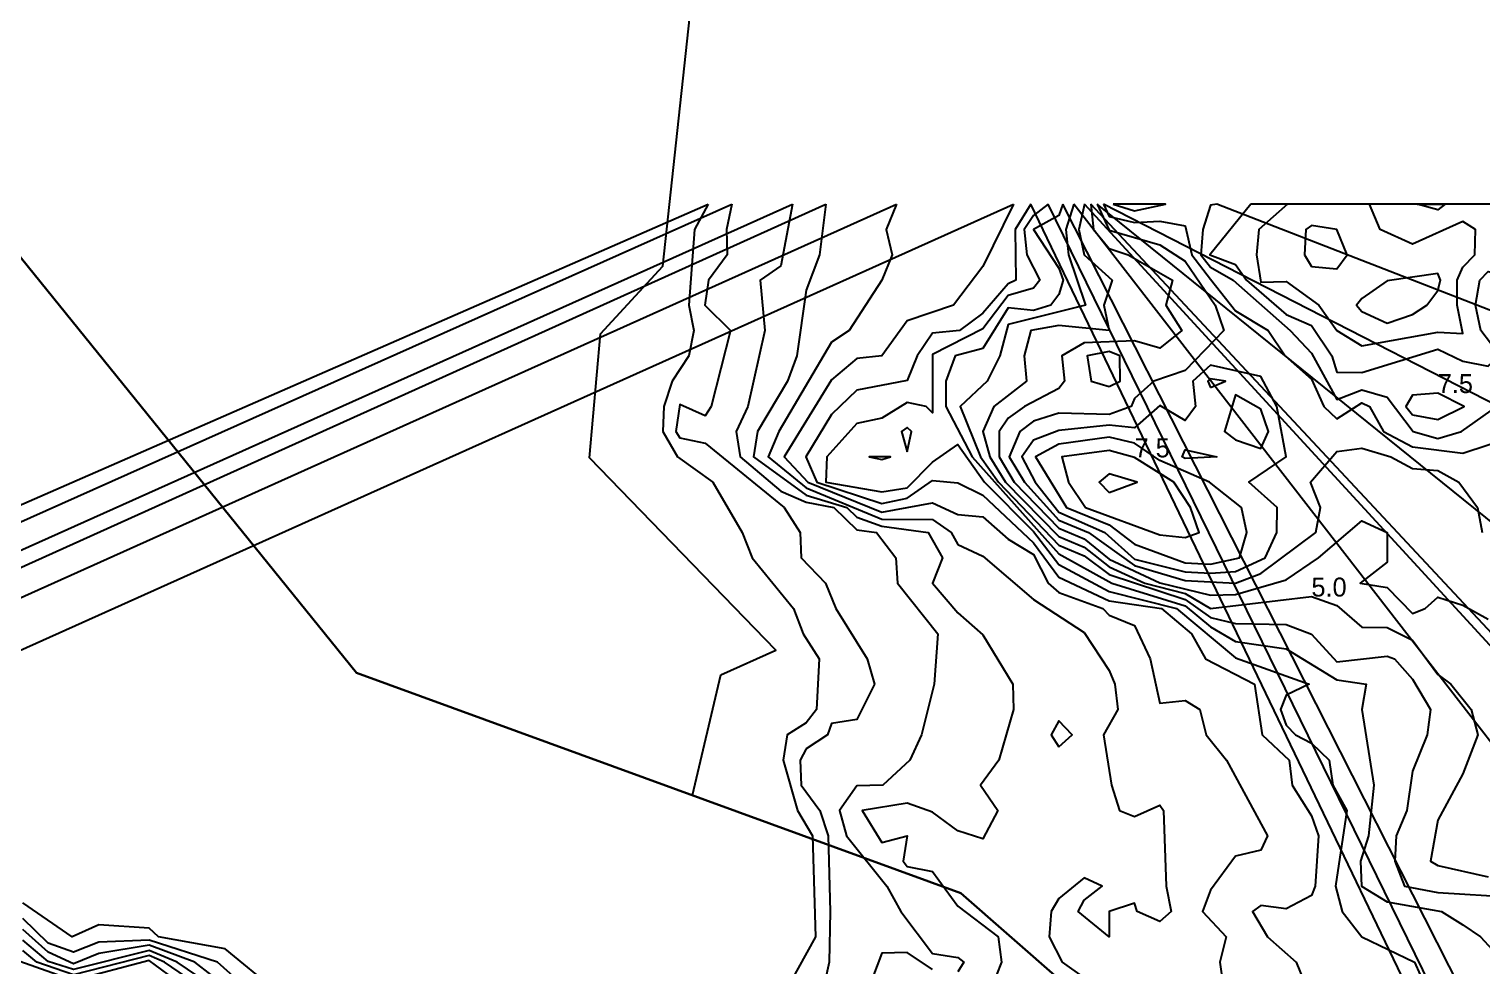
# Model space of a CAD drawing. Header units: metres. Extents: x 304729 to 308942, y 6403920 to 6405836.
# Drawn here: x 305548.5 to 305663.5, y 6404519.7 to 6404593.9 of the extents above; entities that cross this region are included whole.
import ezdxf

# ---------------------------------------------------------------- set-up
doc = ezdxf.new("R2010")
doc.units = ezdxf.units.M
for name, color, linetype in [('FASTIGHETSGRANSER', 7, 'Continuous'), ('HOJDKURVOR_GRUND', 4, 'Continuous'), ('HOJDKURVOR_STOD', 6, 'Continuous'), ('HOJDKURVOR_TEXT', 2, 'Continuous'), ('LILLEBY_4_8', 5, 'Continuous')]:
    doc.layers.add(name, color=color, linetype=linetype)

msp = doc.modelspace()

# ---------------------------------------------------------------- linework, layer by layer
at = {"layer": 'FASTIGHETSGRANSER'}
for points in [[(305194.17, 6404796.311), (305248.461, 6404753.573), (305425.875, 6404616.253), (305445.572, 6404610.011), (305510.987, 6404589.282), (305538.828, 6404586.862), (305574.392, 6404542.914), (305622.258, 6404525.46), (305693.017, 6404463.466), (305695.515, 6404461.196), (305692.317, 6404450.639), (305682.784, 6404419.603), (305707.41, 6404408.206), (305733.318, 6404395.966)], [(305445.574, 6404610.012), (305510.987, 6404589.283), (305538.828, 6404586.862), (305574.391, 6404542.915), (305601.008, 6404533.208), (305603.235, 6404542.736), (305607.611, 6404544.687), (305592.847, 6404559.923), (305593.711, 6404569.75), (305598.666, 6404575.105), (305604.5, 6404629.316)]]:
    msp.add_lwpolyline(points, dxfattribs=at)
at = {"layer": 'HOJDKURVOR_GRUND'}
for points in [[(305150, 6404377.12, 0.5), (305604.11, 6404580, 0.5)], [(305150, 6404374.18, 1), (305608.92, 6404580, 1)], [(305150, 6404371.71, 1.5), (305611.57, 6404580, 1.5)], [(305150, 6404370.1, 2), (305617.14, 6404580, 2)], [(305604.11, 6404580, 0.5), (305603.7, 6404578, 0.5), (305603.75, 6404576, 0.5), (305602.26, 6404574, 0.5), (305601.97, 6404572, 0.5), (305604, 6404570, 0.5), (305602.49, 6404564, 0.5), (305602, 6404563.25, 0.5), (305600, 6404564.15, 0.5), (305599.69, 6404562, 0.5), (305600, 6404561.52, 0.5), (305602, 6404561.09, 0.5), (305608.27, 6404556, 0.5), (305609.53, 6404554, 0.5), (305609.6, 6404552, 0.5), (305611.53, 6404550, 0.5), (305612.35, 6404548, 0.5), (305614.84, 6404544, 0.5), (305615.4, 6404542, 0.5), (305614, 6404539.2, 0.5), (305612, 6404538.89, 0.5), (305611.7, 6404538, 0.5), (305610, 6404536.88, 0.5), (305609.52, 6404536, 0.5), (305609.6, 6404534, 0.5), (305611.08, 6404532, 0.5), (305611.73, 6404530, 0.5), (305611.91, 6404524, 0.5), (305611.81, 6404520, 0.5), (305610.5, 6404514, 0.5)], [(305608.92, 6404580, 1), (305608, 6404575.12, 1), (305606.36, 6404574, 1), (305606.72, 6404570, 1), (305605.38, 6404564, 1), (305604.47, 6404562, 1), (305604.78, 6404560, 1), (305608, 6404557.28, 1), (305610, 6404556.42, 1), (305612.2, 6404556, 1), (305614, 6404554.22, 1), (305615.57, 6404554, 1), (305617.11, 6404552, 1), (305617.23, 6404550, 1), (305620.42, 6404546, 1), (305620.13, 6404542, 1), (305619.12, 6404538, 1), (305618.22, 6404536, 1), (305616.07, 6404534, 1), (305614, 6404533.96, 1), (305612.63, 6404532, 1), (305613.2, 6404530, 1), (305616.38, 6404526, 1), (305617.49, 6404524, 1), (305620, 6404520.69, 1), (305622, 6404520.36, 1), (305622.48, 6404520, 1), (305622, 6404519.24, 1)], [(305611.57, 6404580, 1.5), (305611.06, 6404576, 1.5), (305610, 6404573.2, 1.5), (305609.27, 6404568, 1.5), (305608.53, 6404566, 1.5), (305606.14, 6404562, 1.5), (305605.83, 6404560, 1.5), (305610, 6404556.98, 1.5), (305613.21, 6404556, 1.5), (305614, 6404555.22, 1.5), (305616, 6404554.52, 1.5), (305619.65, 6404554, 1.5), (305620.79, 6404552, 1.5), (305620, 6404550, 1.5), (305622, 6404547.66, 1.5), (305624, 6404545.9, 1.5), (305626.36, 6404542, 1.5), (305626.41, 6404540, 1.5), (305625.25, 6404536, 1.5), (305623.8, 6404534, 1.5), (305625.17, 6404532, 1.5), (305624, 6404529.75, 1.5), (305622, 6404530.4, 1.5), (305620, 6404531.87, 1.5), (305618, 6404532.58, 1.5), (305614.44, 6404532, 1.5), (305616, 6404529.47, 1.5), (305618, 6404530, 1.5), (305617.69, 6404528, 1.5), (305618, 6404527.56, 1.5), (305620, 6404527.17, 1.5), (305622, 6404524.44, 1.5), (305625.2, 6404522, 1.5), (305625.47, 6404520, 1.5), (305624.67, 6404518, 1.5)], [(305617.14, 6404580, 2), (305616.33, 6404578, 2), (305616.8, 6404576, 2), (305616, 6404574, 2), (305613.4, 6404570, 2), (305612, 6404569.07, 2), (305607.83, 6404562, 2), (305607, 6404560, 2), (305610, 6404557.54, 2), (305616, 6404555.07, 2), (305620, 6404555.05, 2), (305621.47, 6404554, 2), (305622, 6404553.06, 2), (305624, 6404552.13, 2), (305628, 6404548.7, 2), (305632, 6404546.1, 2), (305634, 6404543.09, 2), (305634.44, 6404542, 2), (305634.67, 6404540, 2), (305633.54, 6404538, 2), (305634.18, 6404534, 2), (305634.8, 6404532, 2), (305636, 6404531.54, 2), (305638, 6404532.43, 2), (305638.3, 6404532, 2), (305638.5, 6404526, 2), (305638.9, 6404524, 2), (305638, 6404523.22, 2), (305636.2, 6404524, 2), (305636, 6404524.67, 2), (305634, 6404524, 2), (305634, 6404522, 2), (305631.53, 6404524, 2), (305632, 6404524.89, 2), (305633.43, 6404526, 2), (305632, 6404526.67, 2), (305630, 6404525.04, 2), (305629.4, 6404524, 2), (305629.24, 6404522, 2), (305630.27, 6404520, 2), (305632, 6404518.75, 2)], [(305627.78, 6404580, 3), (305626.54, 6404578, 3), (305626.61, 6404574, 3), (305626, 6404573.69, 3), (305624, 6404571.39, 3), (305622.14, 6404570, 3), (305620, 6404569.8, 3), (305618.8, 6404568, 3), (305618, 6404566.06, 3), (305614, 6404565.28, 3), (305612, 6404563.35, 3), (305609.97, 6404560, 3), (305610.84, 6404558, 3), (305616, 6404556.3, 3), (305618, 6404556.72, 3), (305620, 6404558.14, 3), (305622, 6404557.95, 3), (305624, 6404556.97, 3), (305628, 6404553.2, 3), (305630, 6404550.48, 3), (305634, 6404548.59, 3), (305638.14, 6404548, 3), (305640.5, 6404546, 3), (305641.62, 6404544, 3), (305645.5, 6404542, 3), (305646.09, 6404538, 3), (305648.24, 6404536, 3), (305648.48, 6404534, 3), (305650, 6404531.58, 3), (305650.55, 6404530, 3), (305650.29, 6404526, 3), (305650, 6404525.28, 3), (305648, 6404524.21, 3), (305646, 6404524.48, 3), (305645.33, 6404524, 3), (305646.52, 6404522, 3), (305648.78, 6404520, 3), (305649.61, 6404518, 3)], [(305629.15, 6404580, 3.5), (305628, 6404579.1, 3.5), (305627.26, 6404578, 3.5), (305627.47, 6404576, 3.5), (305628.49, 6404574, 3.5), (305628, 6404573.37, 3.5), (305626, 6404572.78, 3.5), (305624, 6404570.13, 3.5), (305620, 6404568.1, 3.5), (305620, 6404563.5, 3.5), (305619.5, 6404564, 3.5), (305618, 6404564.31, 3.5), (305616, 6404563.07, 3.5), (305614, 6404562.65, 3.5), (305611.63, 6404560, 3.5), (305611.56, 6404558, 3.5), (305616, 6404557.23, 3.5), (305618, 6404557.54, 3.5), (305620, 6404559.57, 3.5), (305622, 6404560.99, 3.5), (305624.12, 6404558, 3.5), (305628, 6404554.09, 3.5), (305630, 6404551.48, 3.5), (305634, 6404549.35, 3.5), (305639.33, 6404548, 3.5), (305644, 6404544.1, 3.5), (305649.82, 6404542, 3.5), (305648, 6404541.13, 3.5), (305647.55, 6404540, 3.5), (305648, 6404538.76, 3.5), (305648.73, 6404538, 3.5), (305650, 6404537.33, 3.5), (305651.4, 6404536, 3.5), (305651.7, 6404534, 3.5), (305652.8, 6404532, 3.5), (305651.9, 6404526, 3.5), (305652.44, 6404524, 3.5), (305654, 6404522, 3.5), (305658.17, 6404520, 3.5), (305659.07, 6404518, 3.5)], [(305630.33, 6404580, 4), (305630, 6404579.1, 4), (305627.99, 6404578, 4), (305630, 6404574.94, 4), (305630.36, 6404574, 4), (305630, 6404572.86, 4), (305629.37, 6404572, 4), (305628, 6404571.6, 4), (305626, 6404571.81, 4), (305624, 6404568.57, 4), (305621.81, 6404568, 4), (305621.07, 6404566, 4), (305621.06, 6404564, 4), (305623.13, 6404560, 4), (305630, 6404552.33, 4), (305634.19, 6404550, 4), (305640, 6404548.21, 4), (305642, 6404546.54, 4), (305644, 6404545.38, 4), (305648, 6404544.79, 4), (305652, 6404542.34, 4), (305654.33, 6404542, 4), (305654, 6404540, 4), (305654.93, 6404534, 4), (305654.52, 6404530, 4), (305653.89, 6404528, 4), (305653.96, 6404526, 4), (305656, 6404524.76, 4), (305660.29, 6404524, 4), (305662, 6404522.96, 4), (305663.38, 6404522, 4), (305665.23, 6404520, 4)], [(305631.2, 6404580, 4.5), (305630.56, 6404578, 4.5), (305630.78, 6404576, 4.5), (305632.12, 6404572, 4.5), (305626, 6404570.48, 4.5), (305625.33, 6404568, 4.5), (305624.34, 6404566, 4.5), (305622.18, 6404564, 4.5), (305623.8, 6404560, 4.5), (305625.22, 6404558, 4.5), (305630, 6404553.01, 4.5), (305632, 6404552.17, 4.5), (305634, 6404550.7, 4.5), (305640, 6404548.7, 4.5), (305642, 6404547.27, 4.5), (305644, 6404546.8, 4.5), (305648, 6404546.73, 4.5), (305650, 6404545.95, 4.5), (305652, 6404543.77, 4.5), (305656, 6404544.21, 4.5), (305656.59, 6404544, 4.5), (305658, 6404542.4, 4.5), (305659.44, 6404540, 4.5), (305659.17, 6404538, 4.5), (305658, 6404535.11, 4.5), (305657.55, 6404532, 4.5), (305656.7, 6404530, 4.5), (305656.61, 6404528, 4.5), (305657.36, 6404526, 4.5), (305660, 6404525.51, 4.5), (305666, 6404525.15, 4.5)], [(305632.54, 6404580, 5.5), (305632.75, 6404578, 5.5), (305634, 6404576.49, 5.5), (305635.48, 6404576, 5.5), (305639, 6404574, 5.5), (305638.47, 6404572, 5.5), (305639.75, 6404570, 5.5), (305638, 6404568.6, 5.5), (305636, 6404569.2, 5.5), (305632, 6404569.03, 5.5), (305630.23, 6404568, 5.5), (305630.44, 6404566, 5.5), (305630, 6404565.41, 5.5), (305627.28, 6404564, 5.5), (305626, 6404563.06, 5.5), (305625.28, 6404562, 5.5), (305625.29, 6404560, 5.5), (305626.47, 6404558, 5.5), (305630, 6404554.35, 5.5), (305632, 6404553.52, 5.5), (305634, 6404551.91, 5.5), (305638, 6404550.02, 5.5), (305642, 6404549.04, 5.5), (305644, 6404549.1, 5.5), (305648, 6404550.27, 5.5), (305650.55, 6404552, 5.5), (305654, 6404554.94, 5.5), (305656, 6404554, 5.5), (305656, 6404551.67, 5.5), (305653.86, 6404550, 5.5), (305656, 6404549.67, 5.5), (305658, 6404547.61, 5.5), (305659, 6404548, 5.5), (305660, 6404548.9, 5.5), (305662, 6404548.25, 5.5), (305664, 6404547.14, 5.5)], [(305633.05, 6404580, 6), (305634, 6404577.94, 6), (305638, 6404576.79, 6), (305640, 6404575.5, 6), (305642.39, 6404572, 6), (305643.06, 6404570, 6), (305640, 6404566.83, 6), (305637.53, 6404566, 6), (305636, 6404564.63, 6), (305635.73, 6404564, 6), (305634, 6404563.36, 6), (305630, 6404563.47, 6), (305628, 6404562.84, 6), (305626.92, 6404562, 6), (305626.06, 6404560, 6), (305627.28, 6404558, 6), (305630, 6404554.99, 6), (305632.36, 6404554, 6), (305636, 6404551.39, 6), (305640, 6404550.22, 6), (305644, 6404550, 6), (305646, 6404550.77, 6), (305650.35, 6404554, 6), (305650.72, 6404556, 6), (305649.93, 6404558, 6), (305652, 6404560.42, 6), (305654, 6404560.69, 6), (305656.29, 6404560, 6), (305658, 6404559.08, 6), (305660, 6404558.91, 6), (305661.67, 6404558, 6), (305663.14, 6404556, 6), (305663.51, 6404554, 6)], [(305680, 6404471.33, 3), (305627.78, 6404580, 3)], [(305680, 6404476.07, 3.5), (305629.15, 6404580, 3.5)], [(305680, 6404482, 4), (305630.33, 6404580, 4)], [(305680, 6404517, 4.5), (305631.2, 6404580, 4.5)], [(305680, 6404529.17, 5.5), (305632.54, 6404580, 5.5)], [(305680, 6404542.13, 6), (305633.05, 6404580, 6)], [(305633.55, 6404580, 6.5), (305634, 6404579.03, 6.5), (305636, 6404578.55, 6.5), (305638, 6404578.65, 6.5), (305640, 6404578.29, 6.5), (305640.52, 6404576, 6.5), (305642, 6404574.08, 6.5), (305644, 6404571.56, 6.5), (305646.58, 6404570, 6.5), (305647.92, 6404568, 6.5), (305650, 6404566.16, 6.5), (305650.97, 6404564, 6.5), (305652, 6404563.01, 6.5), (305654, 6404564.27, 6.5), (305654.59, 6404564, 6.5), (305655.71, 6404562, 6.5), (305658, 6404560.79, 6.5), (305662, 6404560.29, 6.5), (305666, 6404561.6, 6.5)], [(305680, 6404556.2, 6.5), (305633.55, 6404580, 6.5)], [(305634.31, 6404580, 7), (305636, 6404579.49, 7), (305638.44, 6404580, 7), (305634.31, 6404580, 7)], [(305642.5, 6404580, 7), (305642, 6404579.92, 7), (305641.41, 6404578, 7), (305641.25, 6404576, 7), (305642, 6404575.02, 7), (305643.8, 6404574, 7), (305648.33, 6404570, 7), (305650, 6404568.22, 7), (305652, 6404564.54, 7), (305654, 6404565.31, 7), (305656, 6404564.73, 7), (305658.06, 6404562, 7), (305660, 6404561.45, 7), (305661.88, 6404562, 7), (305664.67, 6404564, 7), (305665.48, 6404566, 7), (305668, 6404567.43, 7), (305670, 6404566.26, 7), (305672, 6404566, 7), (305674, 6404568, 7), (305676, 6404567.8, 7), (305678, 6404565.69, 7), (305680, 6404565.43, 7), (305642.5, 6404580, 7)], [(305648.11, 6404580, 8), (305645.85, 6404578, 8), (305645.64, 6404576, 8), (305646, 6404573.82, 8), (305648, 6404573.88, 8), (305650.58, 6404572, 8), (305652, 6404570, 8), (305654, 6404568.79, 8), (305660, 6404569.87, 8), (305662, 6404569.78, 8), (305661.53, 6404572, 8), (305661.53, 6404574, 8), (305662, 6404575.03, 8), (305662.94, 6404576, 8), (305663, 6404578, 8), (305662, 6404578.64, 8), (305658, 6404576.84, 8), (305655.45, 6404578, 8), (305654.6, 6404580, 8), (305648.11, 6404580, 8)], [(305650, 6404575.07, 8.5), (305652, 6404574.89, 8.5), (305652.83, 6404576, 8.5), (305652, 6404578, 8.5), (305650, 6404578.32, 8.5), (305649.57, 6404578, 8.5), (305649.46, 6404576, 8.5), (305650, 6404575.07, 8.5)], [(305654, 6404571.5, 8.5), (305656, 6404570.59, 8.5), (305658, 6404571.27, 8.5), (305659.15, 6404572, 8.5), (305660, 6404573.16, 8.5), (305660.21, 6404574, 8.5), (305660, 6404574.53, 8.5), (305656, 6404573.94, 8.5), (305654, 6404572.55, 8.5), (305653.56, 6404572, 8.5), (305654, 6404571.5, 8.5)], [(305634, 6404565.58, 6), (305634.87, 6404566, 6), (305634.82, 6404568, 6), (305634, 6404568.33, 6), (305632.26, 6404568, 6), (305632.57, 6404566, 6), (305634, 6404565.58, 6)], [(305636, 6404551.91, 6.5), (305640, 6404550.91, 6.5), (305642, 6404550.78, 6.5), (305644, 6404550.93, 6.5), (305646.33, 6404552, 6.5), (305647.26, 6404554, 6.5), (305647.29, 6404556, 6.5), (305645.04, 6404558, 6.5), (305648, 6404560, 6.5), (305647.27, 6404564, 6.5), (305646, 6404566.36, 6.5), (305642, 6404567.27, 6.5), (305640.61, 6404566, 6.5), (305640.83, 6404564, 6.5), (305640, 6404562.87, 6.5), (305638, 6404564.08, 6.5), (305636, 6404562.31, 6.5), (305634, 6404562.51, 6.5), (305630, 6404562.08, 6.5), (305628, 6404561.31, 6.5), (305627.07, 6404560, 6.5), (305628.14, 6404558, 6.5), (305630, 6404555.63, 6.5), (305633.64, 6404554, 6.5), (305636, 6404551.91, 6.5)], [(305642, 6404565.49, 7), (305643.2, 6404566, 7), (305642, 6404566.19, 7), (305641.79, 6404566, 7), (305642, 6404565.49, 7)], [(305644, 6404561.35, 7), (305646, 6404560.67, 7), (305646.59, 6404562, 7), (305646, 6404563.78, 7), (305644, 6404564.91, 7), (305643.12, 6404562, 7), (305644, 6404561.35, 7)], [(305618, 6404560.4, 4), (305618.33, 6404562, 4), (305618, 6404562.33, 4), (305617.56, 6404562, 4), (305618, 6404560.4, 4)], [(305640, 6404551.6, 7), (305642, 6404551.5, 7), (305644.3, 6404552, 7), (305644.9, 6404554, 7), (305644.46, 6404556, 7), (305641.94, 6404558, 7), (305638, 6404559.72, 7), (305636, 6404561.08, 7), (305634, 6404561.57, 7), (305630, 6404561, 7), (305628.16, 6404560, 7), (305630.61, 6404556, 7), (305634, 6404554.62, 7), (305636, 6404553.08, 7), (305640, 6404551.6, 7)], [(305640, 6404559.88, 6.5), (305639.77, 6404560, 6.5), (305640, 6404560.56, 6.5), (305642.5, 6404560, 6.5), (305640, 6404559.88, 6.5)], [(305616, 6404559.8, 4), (305616.67, 6404560, 4), (305615, 6404560, 4), (305616, 6404559.8, 4)], [(305634, 6404557.19, 8), (305636.2, 6404558, 8), (305634, 6404558.67, 8), (305633.19, 6404558, 8), (305634, 6404557.19, 8)], [(305630, 6404537.04, 2), (305631.05, 6404538, 2), (305630, 6404539.1, 2), (305629.39, 6404538, 2), (305630, 6404537.04, 2)], [(305565.65, 6404518, 0.5), (305563.41, 6404520, 0.5), (305558, 6404521.73, 0.5), (305554, 6404521.59, 0.5), (305552, 6404520.79, 0.5), (305550, 6404521.5, 0.5), (305548, 6404523.45, 0.5)], [(305564.2, 6404518, 1), (305561.61, 6404520, 1), (305558, 6404521.33, 1), (305554, 6404520.67, 1), (305552, 6404519.85, 1), (305550, 6404520.78, 1), (305548, 6404522.59, 1)], [(305566.09, 6404516, 1.5), (305560.2, 6404520, 1.5), (305558, 6404520.93, 1.5), (305552, 6404519.42, 1.5), (305550, 6404520.06, 1.5), (305548, 6404521.74, 1.5)], [(305566, 6404515.36, 2), (305559.21, 6404520, 2), (305558, 6404520.53, 2), (305552, 6404518.99, 2), (305549.09, 6404520, 2), (305548, 6404520.91, 2)], [(305620, 6404519.42, 1), (305618, 6404520.75, 1), (305616, 6404520.71, 1), (305614.95, 6404518, 1)]]:
    msp.add_polyline3d(points, dxfattribs=at)
at = {"layer": 'HOJDKURVOR_STOD'}
for points in [[(305150, 6404382.17, 0), (305602.25, 6404580, 0)], [(305150, 6404366, 2.5), (305626.41, 6404580, 2.5)], [(305602.25, 6404580, 0), (305601.17, 6404578, 0), (305600.71, 6404572, 0), (305601.11, 6404570, 0), (305600.72, 6404568, 0), (305599.38, 6404566, 0), (305598.74, 6404564, 0), (305598.65, 6404562, 0), (305599.82, 6404560, 0), (305602.62, 6404558, 0), (305604.93, 6404554, 0), (305605.72, 6404552, 0), (305609, 6404548, 0), (305609.77, 6404546, 0), (305611.03, 6404544, 0), (305610.82, 6404540, 0), (305610, 6404538.93, 0), (305608.5, 6404538, 0), (305608.19, 6404536, 0), (305609.32, 6404532, 0), (305610.49, 6404530, 0), (305610.73, 6404522, 0), (305608, 6404517.05, 0)], [(305626.41, 6404580, 2.5), (305624, 6404575.08, 2.5), (305621.67, 6404572, 2.5), (305618, 6404570.76, 2.5), (305616, 6404568, 2.5), (305614, 6404567.8, 2.5), (305612, 6404566.11, 2.5), (305608.27, 6404560, 2.5), (305610.13, 6404558, 2.5), (305616, 6404555.62, 2.5), (305620, 6404556.36, 2.5), (305622, 6404555.45, 2.5), (305624, 6404555.24, 2.5), (305626, 6404553.49, 2.5), (305628, 6404552.26, 2.5), (305629.17, 6404550, 2.5), (305630, 6404549.27, 2.5), (305633.48, 6404548, 2.5), (305634, 6404547.48, 2.5), (305636, 6404546.64, 2.5), (305637.24, 6404544, 2.5), (305638, 6404540.5, 2.5), (305640, 6404540.7, 2.5), (305641.17, 6404540, 2.5), (305641.68, 6404538, 2.5), (305643.27, 6404536, 2.5), (305646.52, 6404530, 2.5), (305646, 6404528.86, 2.5), (305644, 6404528.38, 2.5), (305642, 6404525.7, 2.5), (305641.39, 6404524, 2.5), (305643.26, 6404522, 2.5), (305642.75, 6404520, 2.5), (305643.05, 6404518, 2.5)], [(305632.04, 6404580, 5), (305631.6, 6404578, 5), (305632, 6404576, 5), (305634.22, 6404574, 5), (305633.57, 6404572, 5), (305634, 6404570, 5), (305630, 6404570.4, 5), (305627.78, 6404570, 5), (305627.26, 6404568, 5), (305627.44, 6404566, 5), (305624.86, 6404564, 5), (305624, 6404562, 5), (305624.53, 6404560, 5), (305625.77, 6404558, 5), (305630, 6404553.69, 5), (305632, 6404552.85, 5), (305634, 6404551.3, 5), (305636.82, 6404550, 5), (305640, 6404549.18, 5), (305642, 6404548, 5), (305650, 6404548.94, 5), (305652, 6404548.22, 5), (305654, 6404546.53, 5), (305656, 6404546.48, 5), (305658, 6404545.49, 5), (305660, 6404542.76, 5), (305661.03, 6404542, 5), (305662.64, 6404540, 5), (305663.17, 6404538, 5), (305662, 6404534.91, 5), (305660, 6404531.25, 5), (305659.44, 6404528, 5), (305660, 6404527.65, 5), (305664, 6404526.76, 5)], [(305680, 6404527.81, 5), (305632.04, 6404580, 5)], [(305645.21, 6404580, 7.5), (305641.97, 6404576, 7.5), (305644, 6404575.24, 7.5), (305644.85, 6404574, 7.5), (305648, 6404571.26, 7.5), (305650, 6404570.39, 7.5), (305651.62, 6404568, 7.5), (305652, 6404566.7, 7.5), (305654, 6404566.68, 7.5), (305660, 6404568.53, 7.5), (305662, 6404567.57, 7.5), (305664, 6404567.18, 7.5), (305664.95, 6404568, 7.5), (305663.41, 6404570, 7.5), (305662.99, 6404572, 7.5), (305663.33, 6404574, 7.5), (305664, 6404574.68, 7.5), (305666, 6404574.19, 7.5), (305667.81, 6404576, 7.5), (305666.23, 6404578, 7.5), (305668.23, 6404580, 7.5), (305645.21, 6404580, 7.5)], [(305660.59, 6404580, 7.5), (305660, 6404579.55, 7.5), (305658.38, 6404580, 7.5), (305660.59, 6404580, 7.5)], [(305658, 6404563.34, 7.5), (305660, 6404562.95, 7.5), (305662.09, 6404564, 7.5), (305660, 6404565.05, 7.5), (305658, 6404564.88, 7.5), (305657.47, 6404564, 7.5), (305658, 6404563.34, 7.5)], [(305638, 6404553.82, 7.5), (305640, 6404553.62, 7.5), (305641.11, 6404554, 7.5), (305640.42, 6404556, 7.5), (305639.1, 6404558, 7.5), (305636, 6404559.96, 7.5), (305634, 6404560.51, 7.5), (305630.24, 6404560, 7.5), (305630.76, 6404558, 7.5), (305632.12, 6404556, 7.5), (305638, 6404553.82, 7.5)], [(305568, 6404517.77, 0), (305564, 6404521.06, 0), (305558.74, 6404522, 0), (305558, 6404522.68, 0), (305554, 6404522.95, 0), (305551.88, 6404522, 0), (305548, 6404524.68, 0)], [(305564, 6404515.68, 2.5), (305558, 6404520.13, 2.5), (305552, 6404518.55, 2.5), (305546, 6404520.65, 2.5)]]:
    msp.add_polyline3d(points, dxfattribs=at)
at = {"layer": 'LILLEBY_4_8'}
msp.add_lwpolyline([(305682.784, 6404419.603), (305692.317, 6404450.639), (305695.515, 6404461.196), (305693.017, 6404463.466), (305622.258, 6404525.46), (305574.392, 6404542.914), (305538.828, 6404586.862), (305510.987, 6404589.282), (305513.117, 6404520.357), (305513.434, 6404518.694), (305513.92, 6404517.072), (305514.569, 6404515.508), (305515.373, 6404514.018), (305516.326, 6404512.619), (305517.417, 6404511.324), (305518.634, 6404510.147), (305519.965, 6404509.1), (305521.396, 6404508.195), (305568.066, 6404482.343), (305592.017, 6404469.243), (305628.885, 6404449.082), (305682.784, 6404419.603)], close=True, dxfattribs=at)

# ---------------------------------------------------------------- texts
at = {"layer": 'HOJDKURVOR_TEXT'}
for s, p in [('7.5', (305660, 6404565.05, 7.5)), ('7.5', (305636, 6404559.96, 7.5)), ('5.0', (305650, 6404548.94, 5))]:
    msp.add_text(s, height=1.5, dxfattribs=at).set_placement(p)

doc.saveas('drawing.dxf')
